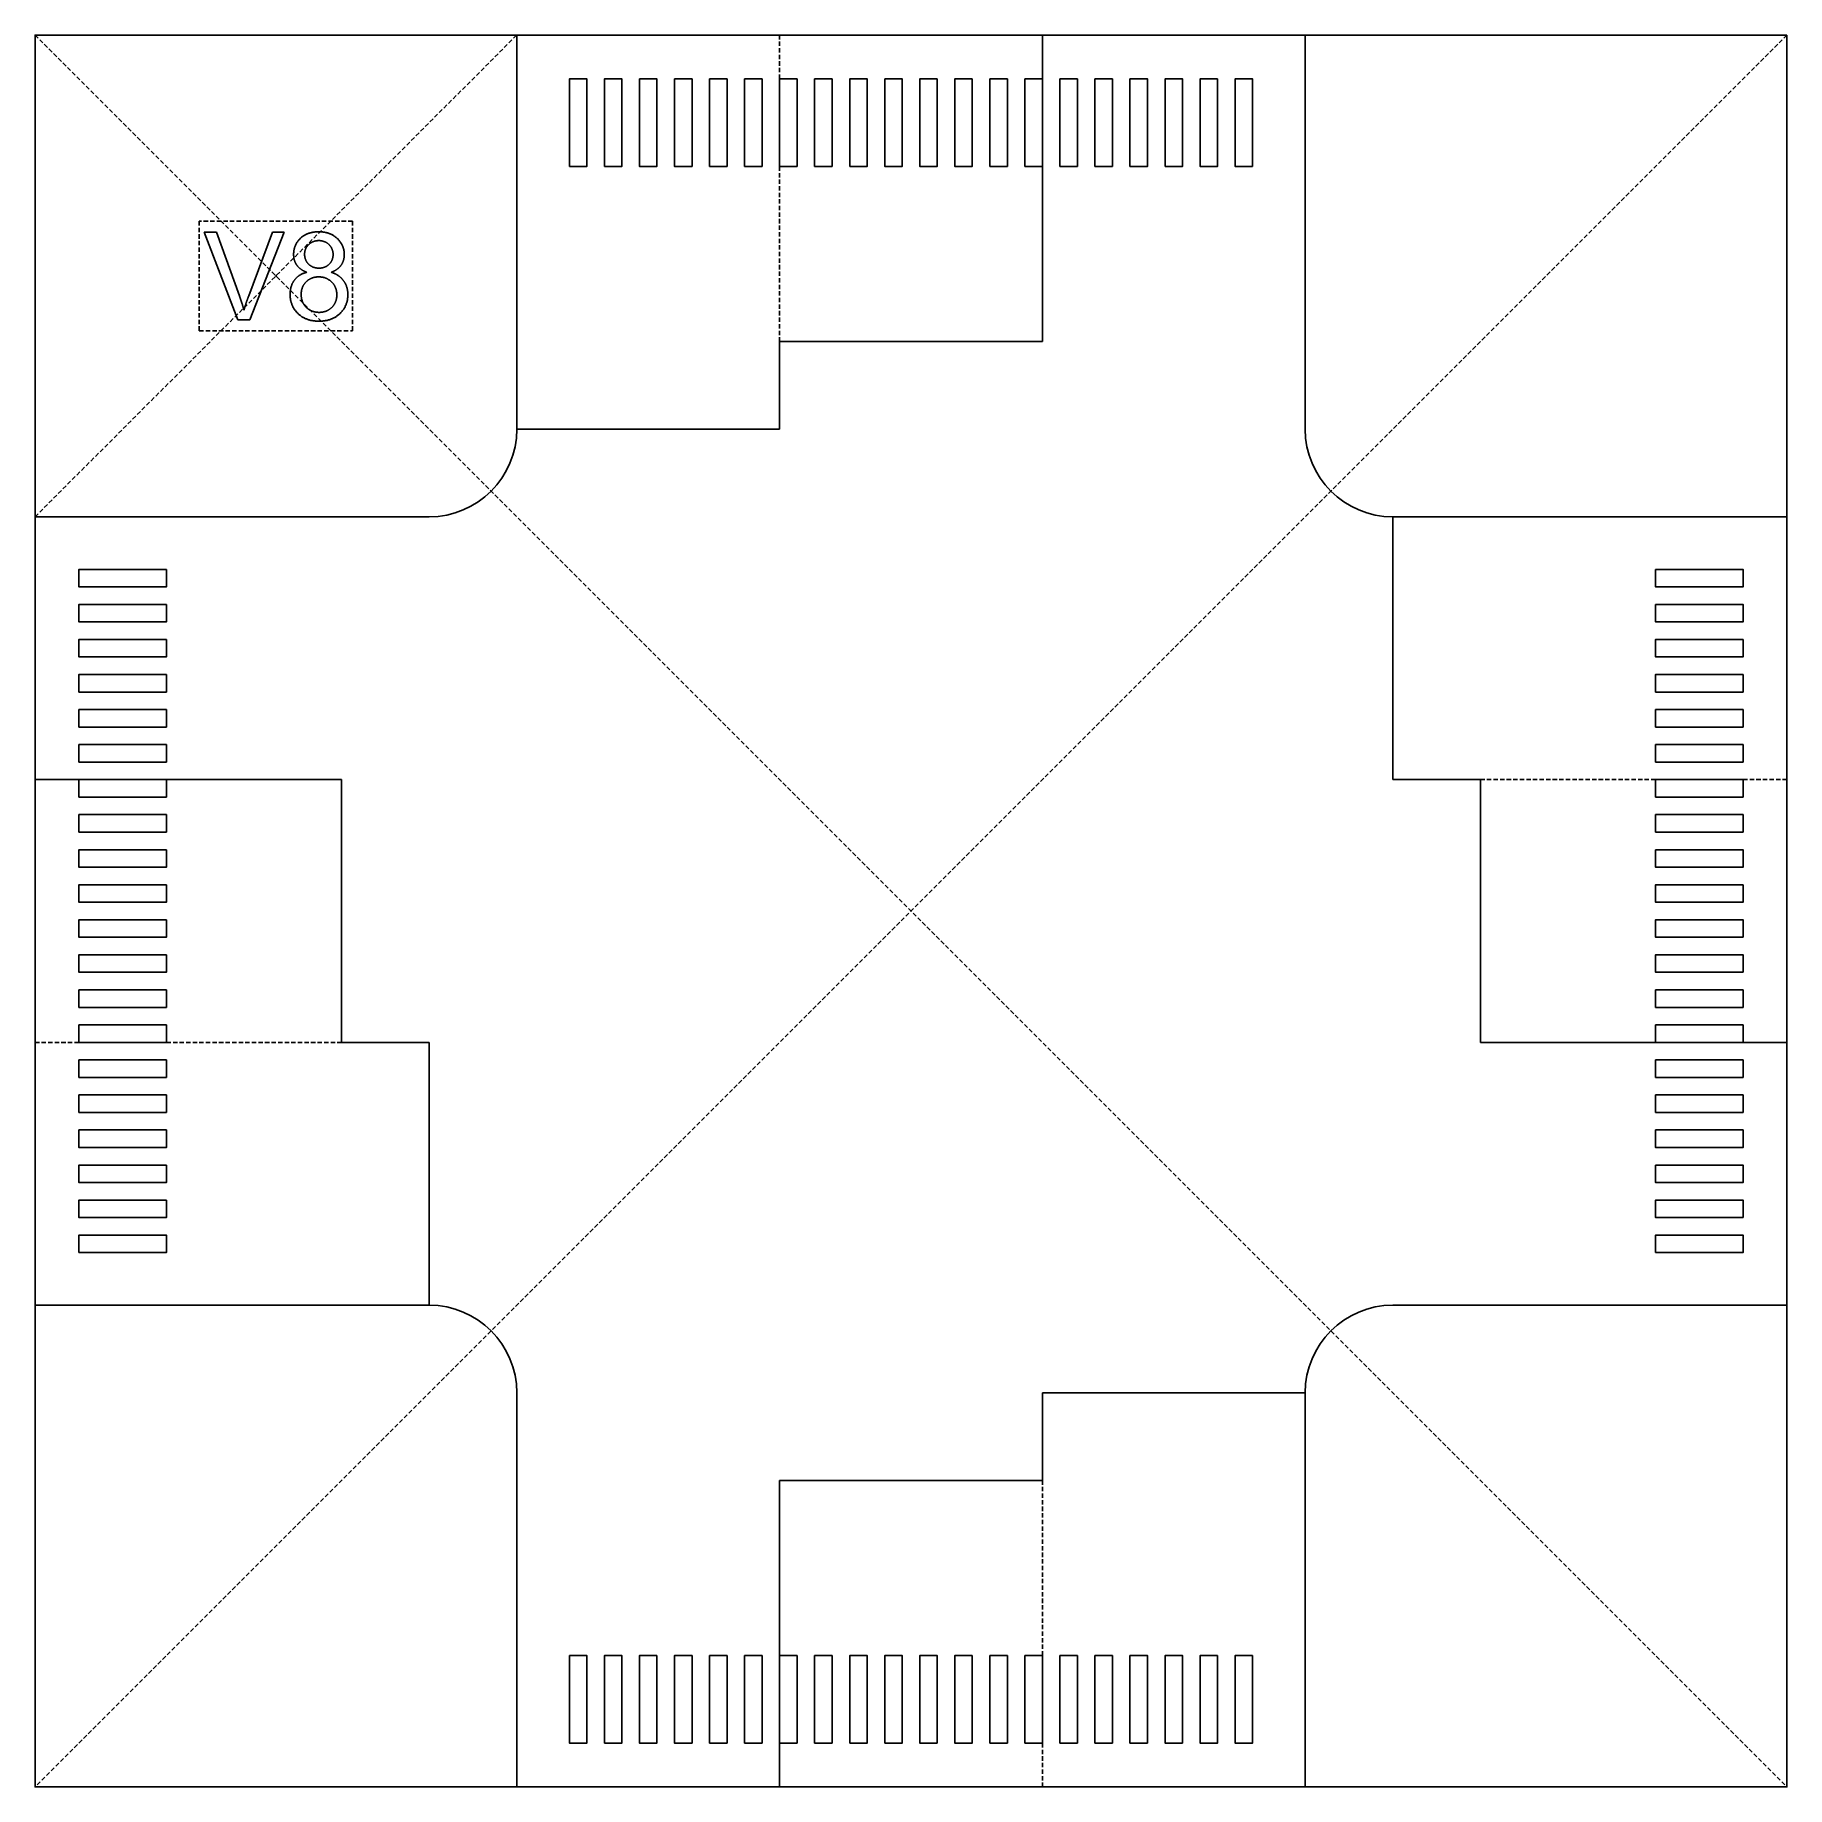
# Model space of a CAD drawing. Header units: millimetres. Extents: x -100 to 100, y -100 to 100.
import ezdxf

# ---------------------------------------------------------------- set-up
doc = ezdxf.new("R2010")
doc.units = ezdxf.units.MM
doc.linetypes.add('DASHED', pattern=[0.75, 0.5, -0.25])
doc.layers.get('0').update_dxf_attribs({"linetype": 'CONTINUOUS'})
doc.layers.add('1', color=7, linetype='DASHED')

msp = doc.modelspace()

# ---------------------------------------------------------------- linework, layer by layer
for p, q in [((-45, 100), (-45, 55)), ((15, 100), (15, 65)), ((45, 55), (45, 100)), ((-76.83, 67.5), (-80.71, 77.5)), ((-80.71, 77.5), (-79.27, 77.5)), ((-79.27, 77.5), (-76.67, 70.24)), ((-75.61, 70.24), (-72.91, 77.5)), ((-71.56, 77.5), (-75.47, 67.5)), ((-72.91, 77.5), (-71.56, 77.5)), ((-75.47, 67.5), (-76.83, 67.5)), ((-15, 65), (-15, 55)), ((15, 65), (-15, 65)), ((-45, 55), (-15, 55)), ((-55, 45), (-100, 45)), ((55, 45), (55, 15)), ((100, 45), (55, 45)), ((-100, 15), (-65, 15)), ((-65, 15), (-65, -15)), ((65, 15), (55, 15)), ((65, -15), (65, 15)), ((-65, -15), (-55, -15)), ((-55, -45), (-55, -15)), ((100, -15), (65, -15)), ((-100, -45), (-55, -45)), ((55, -45), (100, -45)), ((-45, -55), (-45, -100)), ((45, -55), (15, -55)), ((15, -65), (15, -55)), ((45, -100), (45, -55)), ((-15, -65), (15, -65)), ((-15, -100), (-15, -65))]:
    msp.add_line(p, q)
for points in [[(100, 100), (-100, 100), (-100, -100), (100, -100)], [(-39, 85), (-37, 85), (-37, 95), (-39, 95)], [(-35, 85), (-33, 85), (-33, 95), (-35, 95)], [(-31, 95), (-31, 85), (-29, 85), (-29, 95)], [(-27, 95), (-27, 85), (-25, 85), (-25, 95)], [(-21, 95), (-23, 95), (-23, 85), (-21, 85)], [(-19, 85), (-17, 85), (-17, 95), (-19, 95)], [(-15, 85), (-13, 85), (-13, 95), (-15, 95)], [(-11, 95), (-11, 85), (-9, 85), (-9, 95)], [(-7, 85), (-5, 85), (-5, 95), (-7, 95)], [(-3, 95), (-3, 85), (-1, 85), (-1, 95)], [(3, 95), (1, 95), (1, 85), (3, 85)], [(7, 95), (5, 95), (5, 85), (7, 85)], [(11, 95), (9, 95), (9, 85), (11, 85)], [(13, 85), (15, 85), (15, 95), (13, 95)], [(19, 95), (17, 95), (17, 85), (19, 85)], [(23, 95), (21, 95), (21, 85), (23, 85)], [(25, 85), (27, 85), (27, 95), (25, 95)], [(29, 85), (31, 85), (31, 95), (29, 95)], [(35, 95), (33, 95), (33, 85), (35, 85)], [(39, 85), (39, 95), (37, 95), (37, 85)], [(-85, 39), (-95, 39), (-95, 37), (-85, 37)], [(85, 39), (85, 37), (95, 37), (95, 39)], [(-85, 35), (-95, 35), (-95, 33), (-85, 33)], [(85, 35), (85, 33), (95, 33), (95, 35)], [(-85, 31), (-95, 31), (-95, 29), (-85, 29)], [(95, 31), (85, 31), (85, 29), (95, 29)], [(-85, 27), (-95, 27), (-95, 25), (-85, 25)], [(95, 27), (85, 27), (85, 25), (95, 25)], [(-85, 23), (-95, 23), (-95, 21), (-85, 21)], [(95, 21), (95, 23), (85, 23), (85, 21)], [(-85, 19), (-95, 19), (-95, 17), (-85, 17)], [(85, 19), (85, 17), (95, 17), (95, 19)], [(-85, 15), (-95, 15), (-95, 13), (-85, 13)], [(85, 15), (85, 13), (95, 13), (95, 15)], [(-85, 11), (-95, 11), (-95, 9), (-85, 9)], [(95, 11), (85, 11), (85, 9), (95, 9)], [(-85, 7), (-95, 7), (-95, 5), (-85, 5)], [(85, 7), (85, 5), (95, 5), (95, 7)], [(-85, 3), (-95, 3), (-95, 1), (-85, 1)], [(95, 3), (85, 3), (85, 1), (95, 1)], [(-85, -1), (-95, -1), (-95, -3), (-85, -3)], [(95, -3), (95, -1), (85, -1), (85, -3)], [(-85, -5), (-95, -5), (-95, -7), (-85, -7)], [(95, -7), (95, -5), (85, -5), (85, -7)], [(-85, -9), (-95, -9), (-95, -11), (-85, -11)], [(95, -11), (95, -9), (85, -9), (85, -11)], [(-85, -13), (-95, -13), (-95, -15), (-85, -15)], [(85, -13), (85, -15), (95, -15), (95, -13)], [(-85, -17), (-95, -17), (-95, -19), (-85, -19)], [(95, -19), (95, -17), (85, -17), (85, -19)], [(-85, -21), (-95, -21), (-95, -23), (-85, -23)], [(95, -23), (95, -21), (85, -21), (85, -23)], [(-85, -25), (-95, -25), (-95, -27), (-85, -27)], [(85, -25), (85, -27), (95, -27), (95, -25)], [(-85, -29), (-95, -29), (-95, -31), (-85, -31)], [(85, -29), (85, -31), (95, -31), (95, -29)], [(-85, -33), (-95, -33), (-95, -35), (-85, -35)], [(95, -35), (95, -33), (85, -33), (85, -35)], [(-95, -39), (-85, -39), (-85, -37), (-95, -37)], [(85, -39), (95, -39), (95, -37), (85, -37)], [(-39, -85), (-39, -95), (-37, -95), (-37, -85)], [(-35, -95), (-33, -95), (-33, -85), (-35, -85)], [(-29, -85), (-31, -85), (-31, -95), (-29, -95)], [(-25, -85), (-27, -85), (-27, -95), (-25, -95)], [(-23, -95), (-21, -95), (-21, -85), (-23, -85)], [(-19, -95), (-17, -95), (-17, -85), (-19, -85)], [(-13, -85), (-15, -85), (-15, -95), (-13, -95)], [(-11, -95), (-9, -95), (-9, -85), (-11, -85)], [(-7, -95), (-5, -95), (-5, -85), (-7, -85)], [(-3, -95), (-1, -95), (-1, -85), (-3, -85)], [(3, -95), (3, -85), (1, -85), (1, -95)], [(7, -85), (5, -85), (5, -95), (7, -95)], [(11, -95), (11, -85), (9, -85), (9, -95)], [(15, -85), (13, -85), (13, -95), (15, -95)], [(19, -85), (17, -85), (17, -95), (19, -95)], [(21, -95), (23, -95), (23, -85), (21, -85)], [(27, -95), (27, -85), (25, -85), (25, -95)], [(31, -95), (31, -85), (29, -85), (29, -95)], [(35, -85), (33, -85), (33, -95), (35, -95)], [(39, -85), (37, -85), (37, -95), (39, -95)]]:
    msp.add_lwpolyline(points, close=True)
for centre, start, end in [((-55, 55), -90, 0), ((55, 55), 180, 270), ((-55, -55), 0, 90), ((55, -55), 90, 180)]:
    msp.add_arc(centre, 10, start, end)
for points in [[(-70.48, 74.96), (-70.48, 76.05), (-69.7, 76.8)], [(-69.7, 76.8), (-68.91, 77.54), (-67.61, 77.54)], [(-68.76, 76.08), (-69.23, 75.63), (-69.23, 75)], [(-67.6, 76.53), (-68.3, 76.53), (-68.76, 76.08)], [(-67.61, 77.54), (-66.3, 77.54), (-65.5, 76.78)], [(-66.44, 76.07), (-66.9, 76.53), (-67.6, 76.53)], [(-65.97, 74.94), (-65.97, 75.61), (-66.44, 76.07)], [(-65.5, 76.78), (-64.7, 76.02), (-64.7, 74.93)], [(-70.11, 73.72), (-70.48, 74.24), (-70.48, 74.96)], [(-69.23, 75), (-69.23, 74.29), (-68.77, 73.84)], [(-66.42, 73.84), (-65.97, 74.29), (-65.97, 74.94)], [(-64.7, 74.93), (-64.7, 74.23), (-65.07, 73.71)], [(-70.88, 70.39), (-70.88, 71.37), (-70.39, 72.02)], [(-70.39, 72.02), (-69.89, 72.68), (-68.98, 72.92)], [(-68.98, 72.92), (-69.74, 73.2), (-70.11, 73.72)], [(-67.62, 72.39), (-68.48, 72.39), (-69.06, 71.82)], [(-68.77, 73.84), (-68.31, 73.39), (-67.58, 73.39)], [(-66.14, 71.81), (-66.73, 72.39), (-67.62, 72.39)], [(-67.58, 73.39), (-66.87, 73.39), (-66.42, 73.84)], [(-65.07, 73.71), (-65.43, 73.2), (-66.18, 72.92)], [(-66.18, 72.92), (-65.26, 72.62), (-64.78, 71.95)], [(-76.67, 70.24), (-76.36, 69.36), (-76.15, 68.6)], [(-76.15, 68.6), (-75.92, 69.42), (-75.61, 70.24)], [(-69.98, 68.2), (-70.88, 69.08), (-70.88, 70.39)], [(-69.06, 71.82), (-69.62, 71.24), (-69.62, 70.39)], [(-69.62, 70.39), (-69.62, 69.86), (-69.38, 69.37)], [(-65.55, 70.34), (-65.55, 71.23), (-66.14, 71.81)], [(-66.12, 68.91), (-65.55, 69.47), (-65.55, 70.34)], [(-64.29, 70.36), (-64.29, 69.08), (-65.2, 68.2)], [(-64.78, 71.95), (-64.29, 71.29), (-64.29, 70.36)], [(-67.59, 67.33), (-69.07, 67.33), (-69.98, 68.2)], [(-69.38, 69.37), (-69.12, 68.88), (-68.63, 68.61)], [(-68.63, 68.61), (-68.14, 68.34), (-67.58, 68.34)], [(-65.2, 68.2), (-66.11, 67.33), (-67.59, 67.33)], [(-67.58, 68.34), (-66.7, 68.34), (-66.12, 68.91)]]:
    msp.add_open_spline(points, degree=2)
for p in [(-72.5, 72.5), (0, 0), (0, 0)]:
    msp.add_point(p)
at = {"layer": '1'}
for p, q in [((100, 100), (-100, -100)), ((-100, 100), (100, -100)), ((-100, 45), (-45, 100)), ((-45, 100), (-45, 55)), ((-15, 100), (-15, 55)), ((-63.75, 78.75), (-81.25, 78.75)), ((-81.25, 78.75), (-81.25, 66.25)), ((-63.75, 66.25), (-63.75, 78.75)), ((-81.25, 66.25), (-63.75, 66.25)), ((100, 45), (55, 45)), ((100, 15), (55, 15)), ((-100, -15), (-55, -15)), ((-100, -45), (-55, -45)), ((15, -100), (15, -55)), ((45, -100), (45, -55))]:
    msp.add_line(p, q, dxfattribs=at)

doc.saveas('drawing.dxf')
